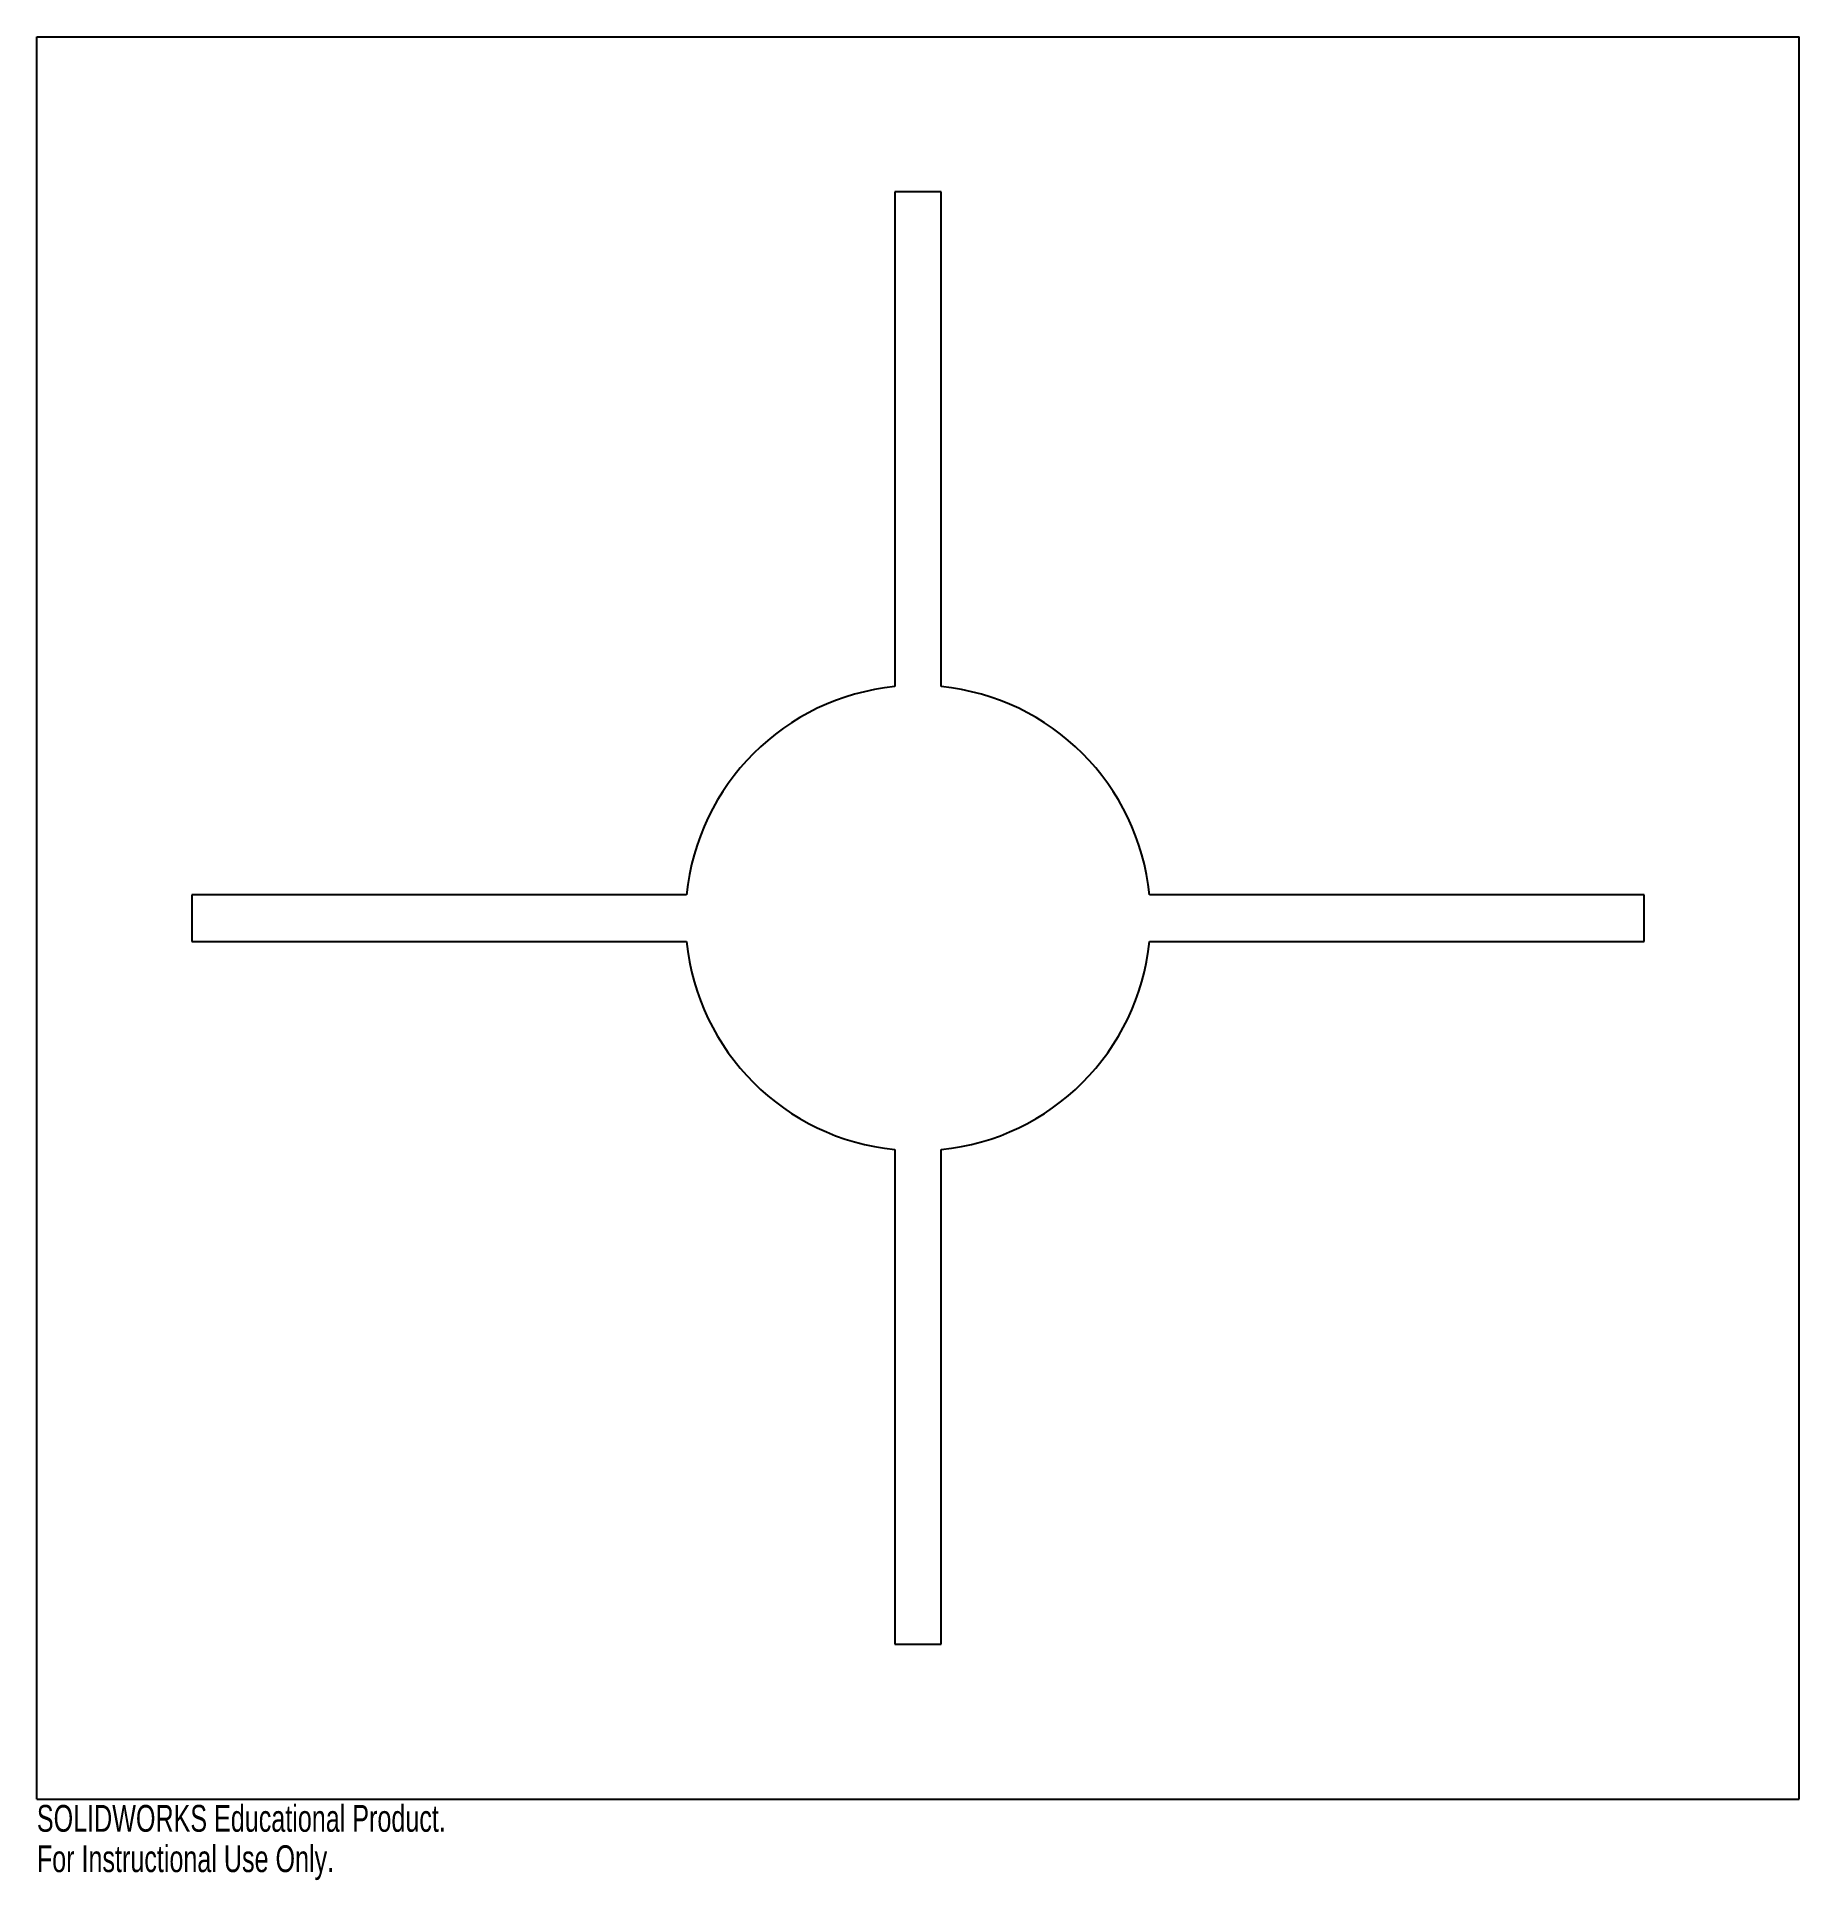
# Model space of a CAD drawing. Header units: inches. Extents: x 0 to 12.5, y -0.6 to 12.5.
import ezdxf

# ---------------------------------------------------------------- set-up
doc = ezdxf.new("R2010")
doc.units = ezdxf.units.IN
doc.header["$MEASUREMENT"] = 0
doc.styles.add('SLDTEXTSTYLE0', font='TXT', dxfattribs={"width": 0.7})

msp = doc.modelspace()

# ---------------------------------------------------------------- linework, layer by layer
at = {"color": 7, "linetype": 'Continuous', "lineweight": 25}
for p, q in [((0, 0), (0, 12.5)), ((0, 12.5), (12.5, 12.5)), ((12.5, 0), (12.5, 12.5)), ((6.415, 11.4), (6.085, 11.4)), ((6.085, 11.4), (6.085, 7.892)), ((6.415, 7.892), (6.415, 11.4)), ((4.608, 6.415), (1.1, 6.415)), ((1.1, 6.415), (1.1, 6.085)), ((11.4, 6.415), (7.892, 6.415)), ((11.4, 6.085), (11.4, 6.415)), ((1.1, 6.085), (4.608, 6.085)), ((7.892, 6.085), (11.4, 6.085)), ((6.085, 4.608), (6.085, 1.1)), ((6.415, 1.1), (6.415, 4.608)), ((6.085, 1.1), (6.415, 1.1)), ((0, 0), (12.5, 0))]:
    msp.add_line(p, q, dxfattribs=at)
for start, end in [(95.7392, 174.2608), (5.7392, 84.2608), (185.7392, 264.2608), (275.7392, 354.2608)]:
    msp.add_arc((6.25, 6.25), 1.65, start, end, dxfattribs=at)

# ---------------------------------------------------------------- texts
at = {"color": 7, "linetype": 'Continuous', "char_height": 0.1903, "attachment_point": 1, "style": 'SLDTEXTSTYLE0'}
for s, insert in [('SOLIDWORKS Educational Product.', (0, -0.04)), ('For Instructional Use Only.', (0, -0.326))]:
    msp.add_mtext(s, dxfattribs=dict(at, insert=insert))

doc.saveas('drawing.dxf')
